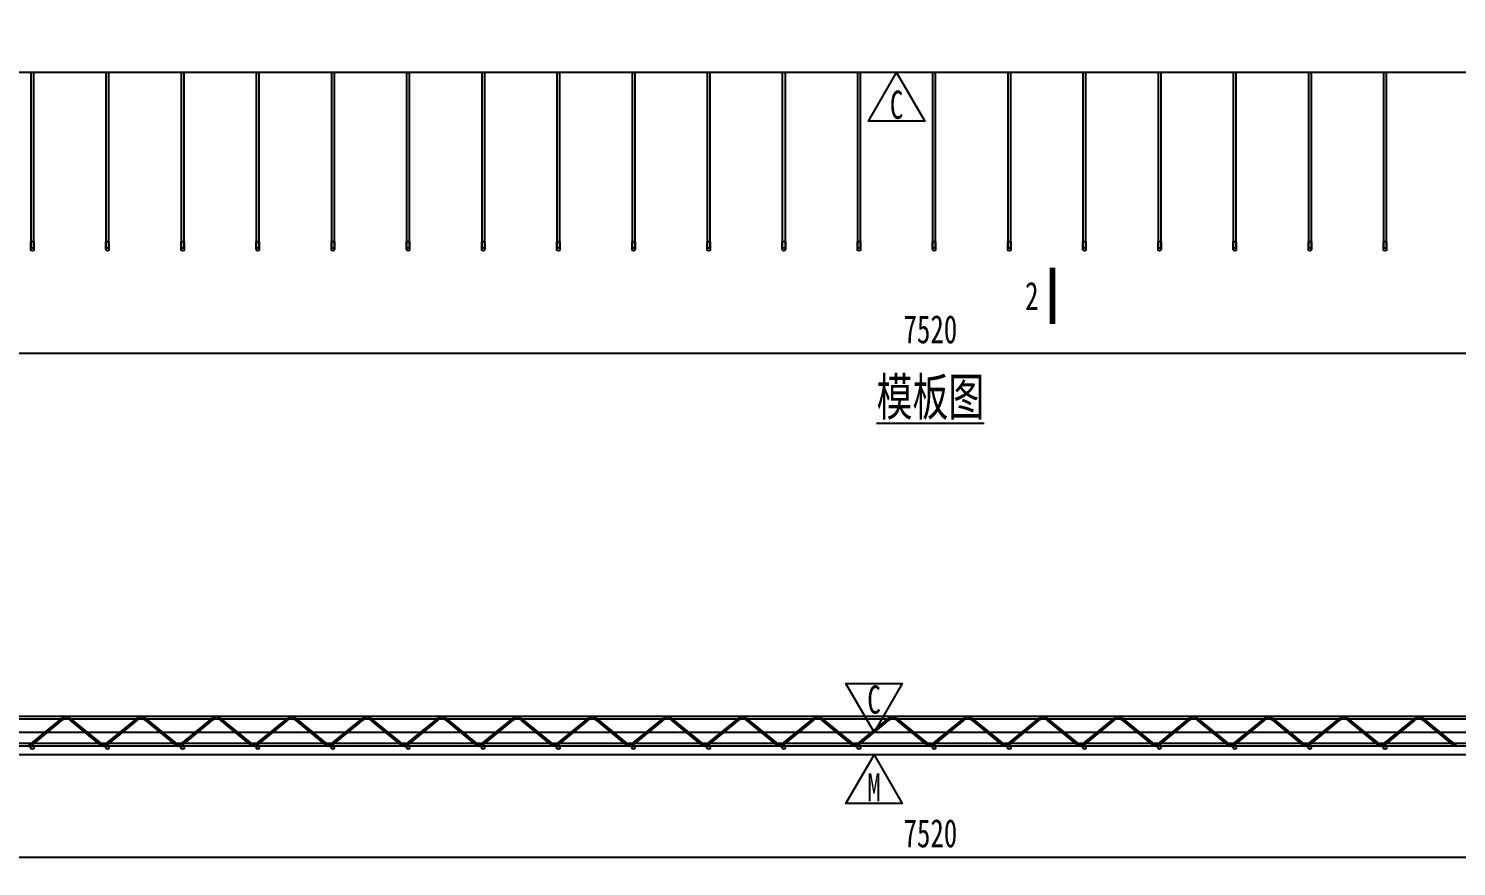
# Model space of a CAD drawing. Extents: x -524 to 129100, y -10500 to 1.
# Drawn here: x 24383 to 28183, y -5326 to -3095 of the extents above; entities that cross this region are included whole.
import ezdxf

# ---------------------------------------------------------------- set-up
doc = ezdxf.new("R2010")
doc.units = 0
doc.header["$LTSCALE"] = 250
doc.linetypes.add('BeePC_CENTER', pattern=[2, 1.25, -0.25, 0.25, -0.25])
doc.layers.get('0').update_dxf_attribs({"linetype": 'CONTINUOUS'})
doc.layers.get('Defpoints').update_dxf_attribs({"linetype": 'CONTINUOUS'})
for name, color, linetype in [('BeePC-CCBZ', 110, 'CONTINUOUS'), ('BeePC-GJ-LEVEL', 141, 'CONTINUOUS'), ('BeePC-GJ-Truss', 185, 'CONTINUOUS'), ('BeePC-TONG-ZT', 50, 'CONTINUOUS')]:
    doc.layers.add(name, color=color, linetype=linetype)
doc.styles.add('BeePC_Dim', font='simfang.ttf', dxfattribs={"width": 0.7})
doc.styles.add('BeePC_Text', font='simfang.ttf', dxfattribs={"width": 0.7})
doc.dimstyles.new('BeePC_DIM_25_25', dxfattribs={"dimtxt": 75, "dimasz": 25, "dimexe": 25, "dimexo": 0, "dimgap": 25, "dimtad": 1, "dimdec": 0, "dimzin": 0, "dimdsep": 46, "dimtxsty": 'BeePC_Dim', "dimblk": 'ARCHTICK', "dimcen": 0, "dimdle": 25, "dimclrt": 7, "dimadec": 0, "dimazin": 0, "dimtfac": 1, "dimtdec": 0, "dimtix": 1, "dimtmove": 2, "dimatfit": 3, "dimfxl": 250, "dimfxlon": 1, "dimtfill": 1, "dimtolj": 1, "dimtzin": 0, "dimarcsym": 0})

# ---------------------------------------------------------------- blocks, each defined once
blk = doc.blocks.new('剖切符号')
at = {"const_width": 15}
blk.add_lwpolyline([(0, 75), (0, -75)], dxfattribs=at)
blk = doc.blocks.new('_ArchTick')
at = {"color": 0, "linetype": 'ByBlock', "const_width": 0.5}
blk.add_lwpolyline([(-0.71, -0.71), (0.71, 0.71)], dxfattribs=at)
blk = doc.blocks.new('*D82')
at = {"layer": 'BeePC-CCBZ', "color": 0, "lineweight": -2, "transparency": 16777216}
for p, q in [((23022.8, -3759.1), (23022.8, -3984.1)), ((30542.4, -3759.1), (30542.4, -3984.1)), ((22997.8, -3959.1), (30567.4, -3959.1))]:
    blk.add_line(p, q, dxfattribs=at)
at = {"layer": 'Defpoints', "color": 0, "transparency": 16777216}
for p in [(23022.8, -2012.1), (30542.4, -2012.1), (30542.4, -3959.1)]:
    blk.add_point(p, dxfattribs=at)
at = {"layer": 'BeePC-CCBZ', "color": 0, "lineweight": -2, "transparency": 16777216, "xscale": 25, "yscale": 25, "zscale": 25, "rotation": 180}
blk.add_blockref('_ArchTick', (23022.8, -3959.1), dxfattribs=at)
at = {"layer": 'BeePC-CCBZ', "color": 0, "lineweight": -2, "transparency": 16777216, "xscale": 25, "yscale": 25, "zscale": 25}
blk.add_blockref('_ArchTick', (30542.4, -3959.1), dxfattribs=at)
at = {"layer": 'BeePC-CCBZ', "color": 7, "linetype": 'BeePC_CENTER', "transparency": 16777216, "insert": (26782.6, -3896.2), "char_height": 75, "attachment_point": 5, "style": 'BeePC_Dim', "bg_fill": 3, "box_fill_scale": 1.1, "bg_fill_color": 256, "bg_fill_true_color": 13158600, "bg_fill_transparency": 0}
blk.add_mtext('\\A1;7520', dxfattribs=at)
blk = doc.blocks.new('*D84')
at = {"layer": 'BeePC-CCBZ', "color": 0, "lineweight": -2, "transparency": 16777216}
for p, q in [((22610.8, -1137.1), (22610.8, -3237.1)), ((22810.8, -1162.1), (22585.8, -1162.1)), ((22810.8, -3212.1), (22585.8, -3212.1))]:
    blk.add_line(p, q, dxfattribs=at)
at = {"layer": 'Defpoints', "color": 0, "transparency": 16777216}
for p in [(22932.8, -1162.1), (22610.8, -3212.1), (26782.6, -3212.1)]:
    blk.add_point(p, dxfattribs=at)
at = {"layer": 'BeePC-CCBZ', "color": 0, "lineweight": -2, "transparency": 16777216, "xscale": 25, "yscale": 25, "zscale": 25}
for p, rotation in [((22610.8, -1162.1), 90), ((22610.8, -3212.1), 270)]:
    blk.add_blockref('_ArchTick', p, dxfattribs=dict(at, rotation=rotation))
at = {"layer": 'BeePC-CCBZ', "color": 7, "linetype": 'BeePC_CENTER', "transparency": 16777216, "insert": (22547.9, -2187.1), "char_height": 75, "attachment_point": 5, "rotation": 90, "style": 'BeePC_Dim', "bg_fill": 3, "box_fill_scale": 1.1, "bg_fill_color": 256, "bg_fill_true_color": 13158600, "bg_fill_transparency": 0}
blk.add_mtext('\\A1;2050', dxfattribs=at)
blk = doc.blocks.new('*D85')
at = {"layer": 'BeePC-CCBZ', "color": 0, "lineweight": -2, "transparency": 16777216}
for p, q in [((22488.8, -787.1), (22488.8, -3237.1)), ((22688.8, -812.1), (22463.8, -812.1)), ((22688.8, -3212.1), (22463.8, -3212.1))]:
    blk.add_line(p, q, dxfattribs=at)
at = {"layer": 'Defpoints', "color": 0, "transparency": 16777216}
for p in [(26782.6, -812.1), (22488.8, -3212.1), (26782.6, -3212.1)]:
    blk.add_point(p, dxfattribs=at)
at = {"layer": 'BeePC-CCBZ', "color": 0, "lineweight": -2, "transparency": 16777216, "xscale": 25, "yscale": 25, "zscale": 25}
for p, rotation in [((22488.8, -812.1), 90), ((22488.8, -3212.1), 270)]:
    blk.add_blockref('_ArchTick', p, dxfattribs=dict(at, rotation=rotation))
at = {"layer": 'BeePC-CCBZ', "color": 7, "linetype": 'BeePC_CENTER', "transparency": 16777216, "insert": (22425.9, -2012.1), "char_height": 75, "attachment_point": 5, "rotation": 90, "style": 'BeePC_Dim', "bg_fill": 3, "box_fill_scale": 1.1, "bg_fill_color": 256, "bg_fill_true_color": 13158600, "bg_fill_transparency": 0}
blk.add_mtext('\\A1;2400', dxfattribs=at)
blk = doc.blocks.new('*D88')
at = {"layer": 'BeePC-CCBZ', "color": 0, "lineweight": -2, "transparency": 16777216}
for p, q in [((31004.4, -2887.1), (31004.4, -3237.1)), ((30804.4, -2912.1), (31029.4, -2912.1)), ((30804.4, -3212.1), (31029.4, -3212.1))]:
    blk.add_line(p, q, dxfattribs=at)
at = {"layer": 'Defpoints', "color": 0, "transparency": 16777216}
for p in [(24482.6, -2912.1), (26782.6, -3212.1), (31004.4, -3212.1)]:
    blk.add_point(p, dxfattribs=at)
at = {"layer": 'BeePC-CCBZ', "color": 0, "lineweight": -2, "transparency": 16777216, "xscale": 25, "yscale": 25, "zscale": 25}
for p, rotation in [((31004.4, -2912.1), 90), ((31004.4, -3212.1), 270)]:
    blk.add_blockref('_ArchTick', p, dxfattribs=dict(at, rotation=rotation))
at = {"layer": 'BeePC-CCBZ', "color": 7, "linetype": 'BeePC_CENTER', "transparency": 16777216, "insert": (30941.5, -3062.1), "char_height": 75, "attachment_point": 5, "rotation": 90, "style": 'BeePC_Dim', "bg_fill": 3, "box_fill_scale": 1.1, "bg_fill_color": 256, "bg_fill_true_color": 13158600, "bg_fill_transparency": 0}
blk.add_mtext('\\A1;300', dxfattribs=at)
blk = doc.blocks.new('*D91')
at = {"layer": 'BeePC-CCBZ', "color": 0, "lineweight": -2, "transparency": 16777216}
for p, q in [((23022.8, -5100.6), (23022.8, -5325.6)), ((30542.4, -5100.6), (30542.4, -5325.6)), ((22997.8, -5300.6), (30567.4, -5300.6))]:
    blk.add_line(p, q, dxfattribs=at)
at = {"layer": 'Defpoints', "color": 0, "transparency": 16777216}
for p in [(23022.8, -4998.6), (30542.4, -4998.6), (30542.4, -5300.6)]:
    blk.add_point(p, dxfattribs=at)
at = {"layer": 'BeePC-CCBZ', "color": 0, "lineweight": -2, "transparency": 16777216, "xscale": 25, "yscale": 25, "zscale": 25, "rotation": 180}
blk.add_blockref('_ArchTick', (23022.8, -5300.6), dxfattribs=at)
at = {"layer": 'BeePC-CCBZ', "color": 0, "lineweight": -2, "transparency": 16777216, "xscale": 25, "yscale": 25, "zscale": 25}
blk.add_blockref('_ArchTick', (30542.4, -5300.6), dxfattribs=at)
at = {"layer": 'BeePC-CCBZ', "color": 7, "linetype": 'BeePC_CENTER', "transparency": 16777216, "insert": (26782.6, -5237.7), "char_height": 75, "attachment_point": 5, "style": 'BeePC_Dim', "bg_fill": 3, "box_fill_scale": 1.1, "bg_fill_color": 256, "bg_fill_true_color": 13158600, "bg_fill_transparency": 0}
blk.add_mtext('\\A1;7520', dxfattribs=at)
blk = doc.blocks.new('*D92')
at = {"layer": 'BeePC-CCBZ', "color": 0, "lineweight": -2, "transparency": 16777216}
for p, q in [((22810.8, -4968.6), (22585.8, -4968.6)), ((22610.8, -4943.6), (22610.8, -5053.6)), ((22810.8, -5028.6), (22585.8, -5028.6))]:
    blk.add_line(p, q, dxfattribs=at)
at = {"layer": 'Defpoints', "color": 0, "transparency": 16777216}
for p in [(26782.6, -4968.6), (26782.6, -5028.6)]:
    blk.add_point(p, dxfattribs=at)
at = {"layer": 'BeePC-CCBZ', "color": 0, "lineweight": -2, "transparency": 16777216, "xscale": 25, "yscale": 25, "zscale": 25}
for p, rotation in [((22610.8, -4968.6), 270), ((22610.8, -5028.6), 90)]:
    blk.add_blockref('_ArchTick', p, dxfattribs=dict(at, rotation=rotation))
at = {"layer": 'BeePC-CCBZ', "color": 7, "linetype": 'BeePC_CENTER', "transparency": 16777216, "insert": (22547.9, -4998.6), "char_height": 75, "attachment_point": 5, "rotation": 90, "style": 'BeePC_Dim', "bg_fill": 3, "box_fill_scale": 1.1, "bg_fill_color": 256, "bg_fill_true_color": 13158600, "bg_fill_transparency": 0}
blk.add_mtext('\\A1;60', dxfattribs=at)
at = {"layer": 'Defpoints', "color": 0, "transparency": 16777216}
blk.add_point((22610.8, -5028.6), dxfattribs=at)

msp = doc.modelspace()

# ---------------------------------------------------------------- linework, layer by layer
for points in [[(26692.6, -3212.1, 0), (26767.6, -3342, 0), (26617.6, -3342, 0)], [(26632.6, -4968.6, 0), (26557.6, -4838.7, 0), (26707.6, -4838.7, 0)], [(26632.6, -5028.6, 0), (26707.6, -5158.5, 0), (26557.6, -5158.5, 0)]]:
    msp.add_polyline3d(points, close=True)
at = {"layer": 'BeePC-GJ-LEVEL'}
for points in [[(24396.6, -3677.3), (24396.6, -3212.1), (24388.6, -3212.1), (24388.6, -3677.3)], [(24596.6, -3677.3), (24596.6, -3212.1), (24588.6, -3212.1), (24588.6, -3677.3)], [(24796.6, -3677.3), (24796.6, -3212.1), (24788.6, -3212.1), (24788.6, -3677.3)], [(24996.6, -3677.3), (24996.6, -3212.1), (24988.6, -3212.1), (24988.6, -3677.3)], [(25196.6, -3677.3), (25196.6, -3212.1), (25188.6, -3212.1), (25188.6, -3677.3)], [(25396.6, -3677.3), (25396.6, -3212.1), (25388.6, -3212.1), (25388.6, -3677.3)], [(25596.6, -3677.3), (25596.6, -3212.1), (25588.6, -3212.1), (25588.6, -3677.3)], [(25796.6, -3677.3), (25796.6, -3212.1), (25788.6, -3212.1), (25788.6, -3677.3)], [(25996.6, -3677.3), (25996.6, -3212.1), (25988.6, -3212.1), (25988.6, -3677.3)], [(26196.6, -3677.3), (26196.6, -3212.1), (26188.6, -3212.1), (26188.6, -3677.3)], [(26396.6, -3677.3), (26396.6, -3212.1), (26388.6, -3212.1), (26388.6, -3677.3)], [(26596.6, -3677.3), (26596.6, -3212.1), (26588.6, -3212.1), (26588.6, -3677.3)], [(26796.6, -3677.3), (26796.6, -3212.1), (26788.6, -3212.1), (26788.6, -3677.3)], [(26996.6, -3677.3), (26996.6, -3212.1), (26988.6, -3212.1), (26988.6, -3677.3)], [(27196.6, -3677.3), (27196.6, -3212.1), (27188.6, -3212.1), (27188.6, -3677.3)], [(27396.6, -3677.3), (27396.6, -3212.1), (27388.6, -3212.1), (27388.6, -3677.3)], [(27596.6, -3677.3), (27596.6, -3212.1), (27588.6, -3212.1), (27588.6, -3677.3)], [(27796.6, -3677.3), (27796.6, -3212.1), (27788.6, -3212.1), (27788.6, -3677.3)], [(27996.6, -3677.3), (27996.6, -3212.1), (27988.6, -3212.1), (27988.6, -3677.3)], [(24388.6, -3683.1), (24388.6, -3663.1)], [(24396.6, -3663.1), (24388.6, -3663.1)], [(24396.6, -3663.1), (24396.6, -3683.1)], [(24588.6, -3683.1), (24588.6, -3663.1)], [(24596.6, -3663.1), (24588.6, -3663.1)], [(24596.6, -3663.1), (24596.6, -3683.1)], [(24788.6, -3683.1), (24788.6, -3663.1)], [(24796.6, -3663.1), (24788.6, -3663.1)], [(24796.6, -3663.1), (24796.6, -3683.1)], [(24988.6, -3683.1), (24988.6, -3663.1)], [(24996.6, -3663.1), (24988.6, -3663.1)], [(24996.6, -3663.1), (24996.6, -3683.1)], [(25188.6, -3683.1), (25188.6, -3663.1)], [(25196.6, -3663.1), (25188.6, -3663.1)], [(25196.6, -3663.1), (25196.6, -3683.1)], [(25388.6, -3683.1), (25388.6, -3663.1)], [(25396.6, -3663.1), (25388.6, -3663.1)], [(25396.6, -3663.1), (25396.6, -3683.1)], [(25588.6, -3683.1), (25588.6, -3663.1)], [(25596.6, -3663.1), (25588.6, -3663.1)], [(25596.6, -3663.1), (25596.6, -3683.1)], [(25788.6, -3683.1), (25788.6, -3663.1)], [(25796.6, -3663.1), (25788.6, -3663.1)], [(25796.6, -3663.1), (25796.6, -3683.1)], [(25988.6, -3683.1), (25988.6, -3663.1)], [(25996.6, -3663.1), (25988.6, -3663.1)], [(25996.6, -3663.1), (25996.6, -3683.1)], [(26188.6, -3683.1), (26188.6, -3663.1)], [(26196.6, -3663.1), (26188.6, -3663.1)], [(26196.6, -3663.1), (26196.6, -3683.1)], [(26388.6, -3683.1), (26388.6, -3663.1)], [(26396.6, -3663.1), (26388.6, -3663.1)], [(26396.6, -3663.1), (26396.6, -3683.1)], [(26588.6, -3683.1), (26588.6, -3663.1)], [(26596.6, -3663.1), (26588.6, -3663.1)], [(26596.6, -3663.1), (26596.6, -3683.1)], [(26788.6, -3683.1), (26788.6, -3663.1)], [(26796.6, -3663.1), (26788.6, -3663.1)], [(26796.6, -3663.1), (26796.6, -3683.1)], [(26988.6, -3683.1), (26988.6, -3663.1)], [(26996.6, -3663.1), (26988.6, -3663.1)], [(26996.6, -3663.1), (26996.6, -3683.1)], [(27188.6, -3683.1), (27188.6, -3663.1)], [(27196.6, -3663.1), (27188.6, -3663.1)], [(27196.6, -3663.1), (27196.6, -3683.1)], [(27388.6, -3683.1), (27388.6, -3663.1)], [(27396.6, -3663.1), (27388.6, -3663.1)], [(27396.6, -3663.1), (27396.6, -3683.1)], [(27588.6, -3683.1), (27588.6, -3663.1)], [(27596.6, -3663.1), (27588.6, -3663.1)], [(27596.6, -3663.1), (27596.6, -3683.1)], [(27788.6, -3683.1), (27788.6, -3663.1)], [(27796.6, -3663.1), (27788.6, -3663.1)], [(27796.6, -3663.1), (27796.6, -3683.1)], [(27988.6, -3683.1), (27988.6, -3663.1)], [(27996.6, -3663.1), (27988.6, -3663.1)], [(27996.6, -3663.1), (27996.6, -3683.1)], [(22882.8, -4997.6), (30732.4, -4997.6), (30732.4, -5005.6), (22882.8, -5005.6), (22882.8, -4997.6)]]:
    msp.add_lwpolyline(points, dxfattribs=at)
for centre in [(24392.6, -3683.1), (24592.6, -3683.1), (24792.6, -3683.1), (24992.6, -3683.1), (25192.6, -3683.1), (25392.6, -3683.1), (25592.6, -3683.1), (25792.6, -3683.1), (25992.6, -3683.1), (26192.6, -3683.1), (26392.6, -3683.1), (26592.6, -3683.1), (26792.6, -3683.1), (26992.6, -3683.1), (27192.6, -3683.1), (27392.6, -3683.1), (27592.6, -3683.1), (27792.6, -3683.1), (27992.6, -3683.1), (24392.6, -5009.6), (24592.6, -5009.6), (24792.6, -5009.6), (24992.6, -5009.6), (25192.6, -5009.6), (25392.6, -5009.6), (25592.6, -5009.6), (25792.6, -5009.6), (25992.6, -5009.6), (26192.6, -5009.6), (26392.6, -5009.6), (26592.6, -5009.6), (26792.6, -5009.6), (26992.6, -5009.6), (27192.6, -5009.6), (27392.6, -5009.6), (27592.6, -5009.6), (27792.6, -5009.6), (27992.6, -5009.6)]:
    msp.add_circle(centre, 4, dxfattribs=at)
at = {"layer": 'BeePC-GJ-Truss'}
for points in [[(23082.6, -4925.6), (30482.6, -4925.6), (30482.6, -4933.6), (23082.6, -4933.6), (23082.6, -4925.6)], [(24382.6, -5005.6), (24386, -5005.1), (24389.2, -5004), (24392.8, -5001.8), (24472.4, -4936.5)], [(24392.8, -4995.8), (24472.4, -4930.5)], [(24492.8, -4930.5), (24572.4, -4995.8)], [(24492.8, -4936.5), (24572.4, -5001.8), (24575.2, -5003.6), (24578.4, -5004.9), (24582.6, -5005.6)], [(24582.6, -5005.6), (24586, -5005.1), (24589.2, -5004), (24592.8, -5001.8), (24672.4, -4936.5)], [(24592.8, -4995.8), (24672.4, -4930.5)], [(24692.8, -4930.5), (24772.4, -4995.8)], [(24692.8, -4936.5), (24772.4, -5001.8), (24775.2, -5003.6), (24778.4, -5004.9), (24782.6, -5005.6)], [(24782.6, -5005.6), (24786, -5005.1), (24789.2, -5004), (24792.8, -5001.8), (24872.4, -4936.5)], [(24792.8, -4995.8), (24872.4, -4930.5)], [(24892.8, -4930.5), (24972.4, -4995.8)], [(24892.8, -4936.5), (24972.4, -5001.8), (24975.2, -5003.6), (24978.4, -5004.9), (24982.6, -5005.6)], [(24982.6, -5005.6), (24986, -5005.1), (24989.2, -5004), (24992.8, -5001.8), (25072.4, -4936.5)], [(24992.8, -4995.8), (25072.4, -4930.5)], [(25092.8, -4930.5), (25172.4, -4995.8)], [(25092.8, -4936.5), (25172.4, -5001.8), (25175.2, -5003.6), (25178.4, -5004.9), (25182.6, -5005.6)], [(25182.6, -5005.6), (25186, -5005.1), (25189.2, -5004), (25192.8, -5001.8), (25272.4, -4936.5)], [(25192.8, -4995.8), (25272.4, -4930.5)], [(25292.8, -4930.5), (25372.4, -4995.8)], [(25292.8, -4936.5), (25372.4, -5001.8), (25375.2, -5003.6), (25378.4, -5004.9), (25382.6, -5005.6)], [(25382.6, -5005.6), (25386, -5005.1), (25389.2, -5004), (25392.8, -5001.8), (25472.4, -4936.5)], [(25392.8, -4995.8), (25472.4, -4930.5)], [(25492.8, -4930.5), (25572.4, -4995.8)], [(25492.8, -4936.5), (25572.4, -5001.8), (25575.2, -5003.6), (25578.4, -5004.9), (25582.6, -5005.6)], [(25582.6, -5005.6), (25586, -5005.1), (25589.2, -5004), (25592.8, -5001.8), (25672.4, -4936.5)], [(25592.8, -4995.8), (25672.4, -4930.5)], [(25692.8, -4930.5), (25772.4, -4995.8)], [(25692.8, -4936.5), (25772.4, -5001.8), (25775.2, -5003.6), (25778.4, -5004.9), (25782.6, -5005.6)], [(25782.6, -5005.6), (25786, -5005.1), (25789.2, -5004), (25792.8, -5001.8), (25872.4, -4936.5)], [(25792.8, -4995.8), (25872.4, -4930.5)], [(25892.8, -4930.5), (25972.4, -4995.8)], [(25892.8, -4936.5), (25972.4, -5001.8), (25975.2, -5003.6), (25978.4, -5004.9), (25982.6, -5005.6)], [(25982.6, -5005.6), (25986, -5005.1), (25989.2, -5004), (25992.8, -5001.8), (26072.4, -4936.5)], [(25992.8, -4995.8), (26072.4, -4930.5)], [(26092.8, -4930.5), (26172.4, -4995.8)], [(26092.8, -4936.5), (26172.4, -5001.8), (26175.2, -5003.6), (26178.4, -5004.9), (26182.6, -5005.6)], [(26182.6, -5005.6), (26186, -5005.1), (26189.2, -5004), (26192.8, -5001.8), (26272.4, -4936.5)], [(26192.8, -4995.8), (26272.4, -4930.5)], [(26292.8, -4930.5), (26372.4, -4995.8)], [(26292.8, -4936.5), (26372.4, -5001.8), (26375.2, -5003.6), (26378.4, -5004.9), (26382.6, -5005.6)], [(26382.6, -5005.6), (26386, -5005.1), (26389.2, -5004), (26392.8, -5001.8), (26472.4, -4936.5)], [(26392.8, -4995.8), (26472.4, -4930.5)], [(26492.8, -4930.5), (26572.4, -4995.8)], [(26492.8, -4936.5), (26572.4, -5001.8), (26575.2, -5003.6), (26578.4, -5004.9), (26582.6, -5005.6)], [(26582.6, -5005.6), (26586, -5005.1), (26589.2, -5004), (26592.8, -5001.8), (26672.4, -4936.5)], [(26592.8, -4995.8), (26672.4, -4930.5)], [(26692.8, -4930.5), (26772.4, -4995.8)], [(26692.8, -4936.5), (26772.4, -5001.8), (26775.2, -5003.6), (26778.4, -5004.9), (26782.6, -5005.6)], [(26782.6, -5005.6), (26786, -5005.1), (26789.2, -5004), (26792.8, -5001.8), (26872.4, -4936.5)], [(26792.8, -4995.8), (26872.4, -4930.5)], [(26892.8, -4930.5), (26972.4, -4995.8)], [(26892.8, -4936.5), (26972.4, -5001.8), (26975.2, -5003.6), (26978.4, -5004.9), (26982.6, -5005.6)], [(26982.6, -5005.6), (26986, -5005.1), (26989.2, -5004), (26992.8, -5001.8), (27072.4, -4936.5)], [(26992.8, -4995.8), (27072.4, -4930.5)], [(27092.8, -4930.5), (27172.4, -4995.8)], [(27092.8, -4936.5), (27172.4, -5001.8), (27175.2, -5003.6), (27178.4, -5004.9), (27182.6, -5005.6)], [(27182.6, -5005.6), (27186, -5005.1), (27189.2, -5004), (27192.8, -5001.8), (27272.4, -4936.5)], [(27192.8, -4995.8), (27272.4, -4930.5)], [(27292.8, -4930.5), (27372.4, -4995.8)], [(27292.8, -4936.5), (27372.4, -5001.8), (27375.2, -5003.6), (27378.4, -5004.9), (27382.6, -5005.6)], [(27382.6, -5005.6), (27386, -5005.1), (27389.2, -5004), (27392.8, -5001.8), (27472.4, -4936.5)], [(27392.8, -4995.8), (27472.4, -4930.5)], [(27492.8, -4930.5), (27572.4, -4995.8)], [(27492.8, -4936.5), (27572.4, -5001.8), (27575.2, -5003.6), (27578.4, -5004.9), (27582.6, -5005.6)], [(27582.6, -5005.6), (27586, -5005.1), (27589.2, -5004), (27592.8, -5001.8), (27672.4, -4936.5)], [(27592.8, -4995.8), (27672.4, -4930.5)], [(27692.8, -4930.5), (27772.4, -4995.8)], [(27692.8, -4936.5), (27772.4, -5001.8), (27775.2, -5003.6), (27778.4, -5004.9), (27782.6, -5005.6)], [(27782.6, -5005.6), (27786, -5005.1), (27789.2, -5004), (27792.8, -5001.8), (27872.4, -4936.5)], [(27792.8, -4995.8), (27872.4, -4930.5)], [(27892.8, -4930.5), (27972.4, -4995.8)], [(27892.8, -4936.5), (27972.4, -5001.8), (27975.2, -5003.6), (27978.4, -5004.9), (27982.6, -5005.6)], [(27982.6, -5005.6), (27986, -5005.1), (27989.2, -5004), (27992.8, -5001.8), (28072.4, -4936.5)], [(27992.8, -4995.8), (28072.4, -4930.5)], [(28092.8, -4930.5), (28172.4, -4995.8)], [(28092.8, -4936.5), (28172.4, -5001.8), (28175.2, -5003.6), (28178.4, -5004.9), (28182.6, -5005.6)], [(23082.6, -4997.6), (30482.6, -4997.6), (30482.6, -5005.6), (23082.6, -5005.6), (23082.6, -4997.6)]]:
    msp.add_lwpolyline(points, dxfattribs=at)
for centre, major_axis, start_param, end_param in [((24483.8, -4943.8), (18, 0), 1.635672, 2.256488), ((24481.4, -4944.1), (12, 0), 1.470144, 2.422017), ((24481.4, -4943.8), (18, 0), 0.885104, 1.50592), ((24483.8, -4944.1), (12, 0), 0.719576, 1.671449), ((24683.8, -4943.8), (18, 0), 1.635672, 2.256488), ((24681.4, -4944.1), (12, 0), 1.470144, 2.422017), ((24681.4, -4943.8), (18, 0), 0.885104, 1.50592), ((24683.8, -4944.1), (12, 0), 0.719576, 1.671449), ((24883.8, -4943.8), (18, 0), 1.635672, 2.256488), ((24881.4, -4944.1), (12, 0), 1.470144, 2.422017), ((24881.4, -4943.8), (18, 0), 0.885104, 1.50592), ((24883.8, -4944.1), (12, 0), 0.719576, 1.671449), ((25083.8, -4943.8), (18, 0), 1.635672, 2.256488), ((25081.4, -4944.1), (12, 0), 1.470144, 2.422017), ((25081.4, -4943.8), (18, 0), 0.885104, 1.50592), ((25083.8, -4944.1), (12, 0), 0.719576, 1.671449), ((25283.8, -4943.8), (18, 0), 1.635672, 2.256488), ((25281.4, -4944.1), (12, 0), 1.470144, 2.422017), ((25281.4, -4943.8), (18, 0), 0.885104, 1.50592), ((25283.8, -4944.1), (12, 0), 0.719576, 1.671449), ((25483.8, -4943.8), (18, 0), 1.635672, 2.256488), ((25481.4, -4944.1), (12, 0), 1.470144, 2.422017), ((25481.4, -4943.8), (18, 0), 0.885104, 1.50592), ((25483.8, -4944.1), (12, 0), 0.719576, 1.671449), ((25683.8, -4943.8), (18, 0), 1.635672, 2.256488), ((25681.4, -4944.1), (12, 0), 1.470144, 2.422017), ((25681.4, -4943.8), (18, 0), 0.885104, 1.50592), ((25683.8, -4944.1), (12, 0), 0.719576, 1.671449), ((25883.8, -4943.8), (18, 0), 1.635672, 2.256488), ((25881.4, -4944.1), (12, 0), 1.470144, 2.422017), ((25881.4, -4943.8), (18, 0), 0.885104, 1.50592), ((25883.8, -4944.1), (12, 0), 0.719576, 1.671449), ((26083.8, -4943.8), (18, 0), 1.635672, 2.256488), ((26081.4, -4944.1), (12, 0), 1.470144, 2.422017), ((26081.4, -4943.8), (18, 0), 0.885104, 1.50592), ((26083.8, -4944.1), (12, 0), 0.719576, 1.671449), ((26283.8, -4943.8), (18, 0), 1.635672, 2.256488), ((26281.4, -4944.1), (12, 0), 1.470144, 2.422017), ((26281.4, -4943.8), (18, 0), 0.885104, 1.50592), ((26283.8, -4944.1), (12, 0), 0.719576, 1.671449), ((26483.8, -4943.8), (18, 0), 1.635672, 2.256488), ((26481.4, -4944.1), (12, 0), 1.470144, 2.422017), ((26481.4, -4943.8), (18, 0), 0.885104, 1.50592), ((26483.8, -4944.1), (12, 0), 0.719576, 1.671449), ((26683.8, -4943.8), (18, 0), 1.635672, 2.256488), ((26681.4, -4944.1), (12, 0), 1.470144, 2.422017), ((26681.4, -4943.8), (18, 0), 0.885104, 1.50592), ((26683.8, -4944.1), (12, 0), 0.719576, 1.671449), ((26883.8, -4943.8), (18, 0), 1.635672, 2.256488), ((26881.4, -4944.1), (12, 0), 1.470144, 2.422017), ((26881.4, -4943.8), (18, 0), 0.885104, 1.50592), ((26883.8, -4944.1), (12, 0), 0.719576, 1.671449), ((27083.8, -4943.8), (18, 0), 1.635672, 2.256488), ((27081.4, -4944.1), (12, 0), 1.470144, 2.422017), ((27081.4, -4943.8), (18, 0), 0.885104, 1.50592), ((27083.8, -4944.1), (12, 0), 0.719576, 1.671449), ((27283.8, -4943.8), (18, 0), 1.635672, 2.256488), ((27281.4, -4944.1), (12, 0), 1.470144, 2.422017), ((27281.4, -4943.8), (18, 0), 0.885104, 1.50592), ((27283.8, -4944.1), (12, 0), 0.719576, 1.671449), ((27483.8, -4943.8), (18, 0), 1.635672, 2.256488), ((27481.4, -4944.1), (12, 0), 1.470144, 2.422017), ((27481.4, -4943.8), (18, 0), 0.885104, 1.50592), ((27483.8, -4944.1), (12, 0), 0.719576, 1.671449), ((27683.8, -4943.8), (18, 0), 1.635672, 2.256488), ((27681.4, -4944.1), (12, 0), 1.470144, 2.422017), ((27681.4, -4943.8), (18, 0), 0.885104, 1.50592), ((27683.8, -4944.1), (12, 0), 0.719576, 1.671449), ((27883.8, -4943.8), (18, 0), 1.635672, 2.256488), ((27881.4, -4944.1), (12, 0), 1.470144, 2.422017), ((27881.4, -4943.8), (18, 0), 0.885104, 1.50592), ((27883.8, -4944.1), (12, 0), 0.719576, 1.671449), ((28083.8, -4943.8), (18, 0), 1.635672, 2.256488), ((28081.4, -4944.1), (12, 0), 1.470144, 2.422017), ((28081.4, -4943.8), (18, 0), 0.885104, 1.50592), ((28083.8, -4944.1), (12, 0), 0.719576, 1.671449), ((24383.8, -4988.2), (12, 0), 4.611737, 5.563609), ((24581.4, -4988.2), (12, 0), 3.861169, 4.813041), ((24583.8, -4988.2), (12, 0), 4.611737, 5.563609), ((24781.4, -4988.2), (12, 0), 3.861169, 4.813041), ((24783.8, -4988.2), (12, 0), 4.611737, 5.563609), ((24981.4, -4988.2), (12, 0), 3.861169, 4.813041), ((24983.8, -4988.2), (12, 0), 4.611737, 5.563609), ((25181.4, -4988.2), (12, 0), 3.861169, 4.813041), ((25183.8, -4988.2), (12, 0), 4.611737, 5.563609), ((25381.4, -4988.2), (12, 0), 3.861169, 4.813041), ((25383.8, -4988.2), (12, 0), 4.611737, 5.563609), ((25581.4, -4988.2), (12, 0), 3.861169, 4.813041), ((25583.8, -4988.2), (12, 0), 4.611737, 5.563609), ((25781.4, -4988.2), (12, 0), 3.861169, 4.813041), ((25783.8, -4988.2), (12, 0), 4.611737, 5.563609), ((25981.4, -4988.2), (12, 0), 3.861169, 4.813041), ((25983.8, -4988.2), (12, 0), 4.611737, 5.563609), ((26181.4, -4988.2), (12, 0), 3.861169, 4.813041), ((26183.8, -4988.2), (12, 0), 4.611737, 5.563609), ((26381.4, -4988.2), (12, 0), 3.861169, 4.813041), ((26383.8, -4988.2), (12, 0), 4.611737, 5.563609), ((26581.4, -4988.2), (12, 0), 3.861169, 4.813041), ((26583.8, -4988.2), (12, 0), 4.611737, 5.563609), ((26781.4, -4988.2), (12, 0), 3.861169, 4.813041), ((26783.8, -4988.2), (12, 0), 4.611737, 5.563609), ((26981.4, -4988.2), (12, 0), 3.861169, 4.813041), ((26983.8, -4988.2), (12, 0), 4.611737, 5.563609), ((27181.4, -4988.2), (12, 0), 3.861169, 4.813041), ((27183.8, -4988.2), (12, 0), 4.611737, 5.563609), ((27381.4, -4988.2), (12, 0), 3.861169, 4.813041), ((27383.8, -4988.2), (12, 0), 4.611737, 5.563609), ((27581.4, -4988.2), (12, 0), 3.861169, 4.813041), ((27583.8, -4988.2), (12, 0), 4.611737, 5.563609), ((27781.4, -4988.2), (12, 0), 3.861169, 4.813041), ((27783.8, -4988.2), (12, 0), 4.611737, 5.563609), ((27981.4, -4988.2), (12, 0), 3.861169, 4.813041), ((27983.8, -4988.2), (12, 0), 4.611737, 5.563609), ((28181.4, -4988.2), (12, 0), 3.861169, 4.813041)]:
    msp.add_ellipse(centre, major_axis=major_axis, ratio=0.957465, start_param=start_param, end_param=end_param, dxfattribs=at)
at = {"layer": 'BeePC-TONG-ZT'}
for points in [[(23272.8, -1162.1), (23272.8, -812.1), (30542.4, -812.1), (30542.4, -3212.1), (23022.8, -3212.1), (23022.8, -1162.1), (23272.8, -1162.1)], [(23022.8, -4968.6), (30542.4, -4968.6), (30542.4, -5028.6), (23022.8, -5028.6), (23022.8, -4968.6)]]:
    msp.add_lwpolyline(points, dxfattribs=at)

# ---------------------------------------------------------------- block references
at = {"rotation": 180}
msp.add_blockref('剖切符号', (27107.6, -3807.1), dxfattribs=at)

# ---------------------------------------------------------------- texts
at = {"attachment_point": 5, "style": 'BeePC_Text'}
for s, insert, char_height in [('C', (26692.6, -3298.7), 75), ('2', (27052.6, -3807.1), 75), ('\\L模板图\\o', (26782.6, -4081.1), 100), ('C', (26632.6, -4882), 75), ('M', (26632.6, -5115.2), 75)]:
    msp.add_mtext(s, dxfattribs=dict(at, insert=insert, char_height=char_height))

# ---------------------------------------------------------------- next in the draw order: dimensions: what is measured, and where the dimension line sits
at = {"layer": 'BeePC-CCBZ'}
for base, p1, p2, picture, middle in [((30542.4, -3959.1), (23022.8, -2012.1), (30542.4, -2012.1), '*D82', (26782.6, -3896.2)), ((30542.4, -5300.6), (23022.8, -4998.6), (30542.4, -4998.6), '*D91', (26782.6, -5237.7))]:
    dim = msp.add_linear_dim(base=base, p1=p1, p2=p2, angle=0, dimstyle='BeePC_DIM_25_25', override={"dimfxl": 200}, dxfattribs=at)
    dim.commit()
    dim.dimension.update_dxf_attribs({"geometry": picture, "text_midpoint": middle})

# ---------------------------------------------------------------- next in the draw order: dimensions: what is measured, and where the dimension line sits
for base, p1, p2, picture, middle in [((22610.8, -3212.1), (22932.8, -1162.1), (26782.6, -3212.1), '*D84', (22547.9, -2187.1)), ((22610.8, -5028.6), (26782.6, -4968.6), (26782.6, -5028.6), '*D92', (22547.9, -4998.6))]:
    dim = msp.add_linear_dim(base=base, p1=p1, p2=p2, angle=90, dimstyle='BeePC_DIM_25_25', override={"dimfxl": 200}, dxfattribs=at)
    dim.commit()
    dim.dimension.update_dxf_attribs({"geometry": picture, "text_midpoint": middle})

# ---------------------------------------------------------------- next in the draw order: dimensions: what is measured, and where the dimension line sits
dim = msp.add_linear_dim(base=(22488.8, -3212.1), p1=(26782.6, -812.1), p2=(26782.6, -3212.1), angle=90, dimstyle='BeePC_DIM_25_25', override={"dimfxl": 200}, dxfattribs=at)
dim.commit()
dim.dimension.update_dxf_attribs({"geometry": '*D85', "text_midpoint": (22425.9, -2012.1)})

# ---------------------------------------------------------------- next in the draw order: dimensions: what is measured, and where the dimension line sits
dim = msp.add_linear_dim(base=(31004.4, -3212.1), p1=(24482.6, -2912.1), p2=(26782.6, -3212.1), angle=90, dimstyle='BeePC_DIM_25_25', override={"dimfxl": 200}, dxfattribs=at)
dim.commit()
dim.dimension.update_dxf_attribs({"geometry": '*D88', "text_midpoint": (30941.5, -3062.1)})

doc.saveas('drawing.dxf')
